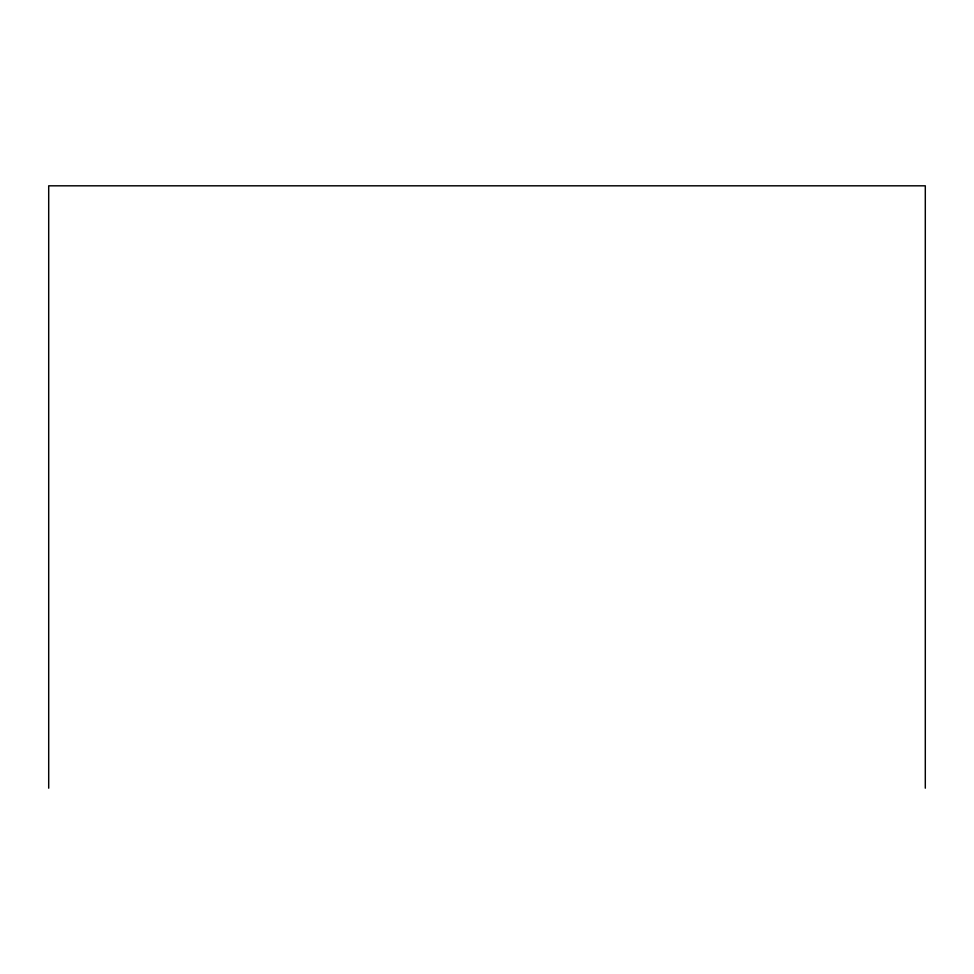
<?xml version="1.0" encoding="UTF-8"?>
<svg xmlns="http://www.w3.org/2000/svg" width="974" height="974" viewBox="0 0 974 974"><rect width="100%" height="100%" fill="white"/><g stroke="black" fill="none" stroke-linecap="round" stroke-linejoin="round"><path stroke-width="1.46" d="M925.3 788.185L925.3 185.815L48.7 185.815L48.7 788.185"/></g></svg>
